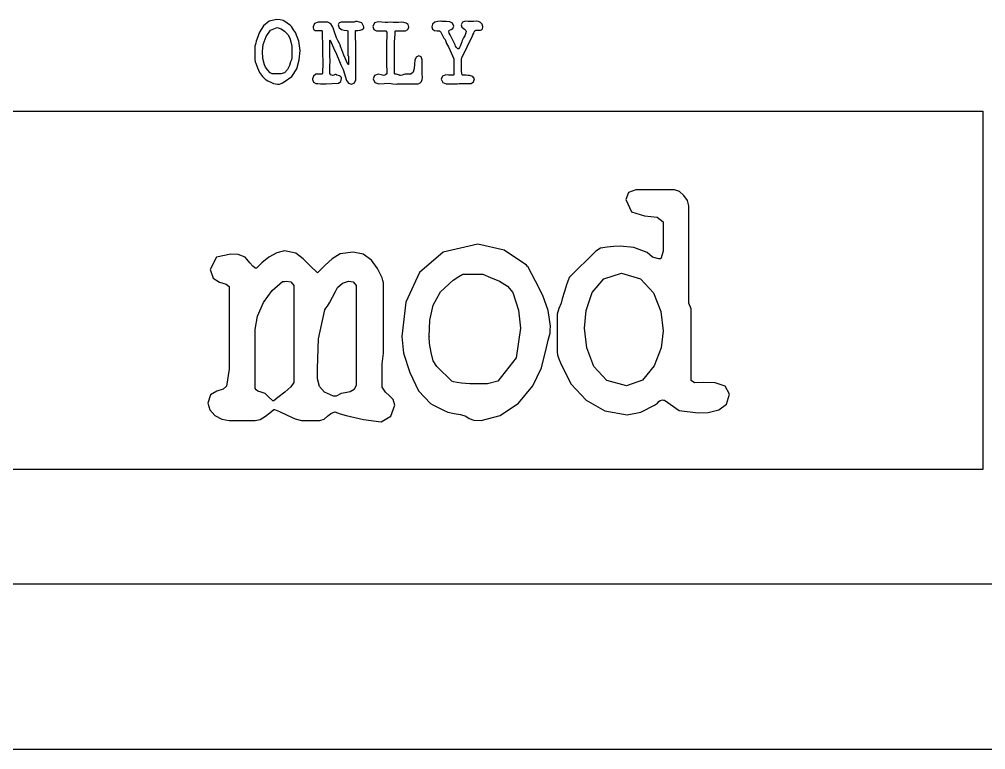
# Model space of a CAD drawing. Extents: x 0 to 123, y -71 to 297.
# Drawn here: x 9.02 to 14.94, y 287.82 to 292.29 of the extents above; entities that cross this region are included whole.
import ezdxf

# ---------------------------------------------------------------- set-up
doc = ezdxf.new("R2010")
doc.units = 0

msp = doc.modelspace()

# ---------------------------------------------------------------- linework, layer by layer
at = {"layer": 'Layer 1'}
for p, q in [((10.551787, 292.275972), (10.516797, 292.247874)), ((10.598437, 292.287105), (10.551787, 292.275972)), ((10.618517, 292.284986), (10.598367, 292.287106)), ((10.598367, 292.287106), (10.598437, 292.287105)), ((10.636017, 292.279156), (10.618517, 292.284986)), ((10.652447, 292.269616), (10.636017, 292.279156)), ((11.602605, 292.275427), (11.584585, 292.273837)), ((11.605805, 292.275427), (11.602605, 292.275427)), ((11.610605, 292.274367), (11.605805, 292.275427)), ((11.753885, 292.275417), (11.735335, 292.270117)), ((11.770315, 292.274357), (11.753885, 292.275417)), ((11.818565, 292.275417), (11.803195, 292.274357)), ((11.832875, 292.273297), (11.818565, 292.275417)), ((10.516797, 292.247874), (10.491877, 292.208113)), ((10.532157, 292.181076), (10.560257, 292.220837)), ((10.560257, 292.220837), (10.600547, 292.237271)), ((10.600547, 292.237271), (10.624407, 292.229851)), ((10.624407, 292.229851), (10.645087, 292.213946)), ((10.669947, 292.257423), (10.652447, 292.269616)), ((10.679447, 292.251063), (10.669947, 292.257423)), ((10.688447, 292.243113), (10.679447, 292.251063)), ((10.700107, 292.223498), (10.688447, 292.243113)), ((10.713357, 292.206003), (10.700107, 292.223498)), ((10.829422, 292.261651), (10.820922, 292.242036)), ((10.820922, 292.242036), (10.821452, 292.235146)), ((10.821452, 292.235146), (10.823052, 292.227727)), ((10.823052, 292.227727), (10.826752, 292.221897)), ((10.826752, 292.221897), (10.833652, 292.219777)), ((10.850632, 292.269602), (10.829422, 292.261651)), ((10.833652, 292.219777), (10.871292, 292.219777)), ((10.910542, 292.269602), (10.850632, 292.269602)), ((10.871292, 292.219777), (10.875492, 292.216067)), ((10.928562, 292.260591), (10.910542, 292.269602)), ((10.939692, 292.242567), (10.928562, 292.260591)), ((10.944492, 292.229844), (10.939692, 292.242567)), ((10.951892, 292.208638), (10.944492, 292.229844)), ((10.979623, 292.264832), (10.974823, 292.253169)), ((10.974823, 292.253169), (10.980123, 292.235674)), ((10.991813, 292.270662), (10.979623, 292.264832)), ((10.980123, 292.235674), (10.993373, 292.225601)), ((11.072393, 292.270662), (10.991813, 292.270662)), ((10.993373, 292.225601), (11.011393, 292.221361)), ((11.011393, 292.221361), (11.028893, 292.219771)), ((11.028893, 292.219771), (11.034193, 292.216061)), ((11.080893, 292.273842), (11.072393, 292.270662)), ((11.089893, 292.274372), (11.080893, 292.273842)), ((11.080953, 292.217655), (11.083053, 292.219775)), ((11.082053, 292.099432), (11.080953, 292.217655)), ((11.083053, 292.219775), (11.095243, 292.219775)), ((11.118523, 292.266422), (11.089893, 292.274372)), ((11.095243, 292.219775), (11.108493, 292.220305)), ((11.108493, 292.220305), (11.121213, 292.224015)), ((11.131243, 292.242035), (11.118523, 292.266422)), ((11.121213, 292.224015), (11.130713, 292.232495)), ((11.130713, 292.237265), (11.131243, 292.242035)), ((11.130713, 292.232495), (11.130713, 292.237265)), ((11.196945, 292.264825), (11.186875, 292.24362)), ((11.186875, 292.24362), (11.192675, 292.225594)), ((11.192675, 292.225594), (11.209645, 292.216585)), ((11.220275, 292.271716), (11.196945, 292.264825)), ((11.209645, 292.216585), (11.265835, 292.216585)), ((11.241485, 292.269595), (11.220275, 292.271716)), ((11.262695, 292.267475), (11.241485, 292.269595)), ((11.279125, 292.268535), (11.262695, 292.267475)), ((11.265835, 292.216585), (11.271635, 292.209164)), ((11.295565, 292.269595), (11.279125, 292.268535)), ((11.311465, 292.268535), (11.295565, 292.269595)), ((11.326835, 292.267475), (11.311465, 292.268535)), ((11.323725, 292.215528), (11.325825, 292.217647)), ((11.325825, 292.217647), (11.386265, 292.217647)), ((11.343275, 292.268535), (11.326835, 292.267475)), ((11.360235, 292.269595), (11.343275, 292.268535)), ((11.375605, 292.268535), (11.360235, 292.269595)), ((11.390975, 292.264296), (11.375605, 292.268535)), ((11.386265, 292.217647), (11.401105, 292.224008)), ((11.402105, 292.255286), (11.390975, 292.264296)), ((11.401105, 292.224008), (11.406905, 292.239912)), ((11.406905, 292.239912), (11.402105, 292.255286)), ((11.552785, 292.258464), (11.547485, 292.241499)), ((11.547485, 292.241499), (11.552285, 292.226655)), ((11.552285, 292.226655), (11.564475, 292.219765)), ((11.566565, 292.269067), (11.552785, 292.258464)), ((11.564475, 292.219765), (11.579845, 292.217645)), ((11.584585, 292.273837), (11.566565, 292.269067)), ((11.579845, 292.217645), (11.595215, 292.217645)), ((11.595215, 292.217645), (11.603715, 292.207572)), ((11.615905, 292.273307), (11.610605, 292.274367)), ((11.634995, 292.273307), (11.615905, 292.273307)), ((11.657265, 292.271717), (11.634995, 292.273307)), ((11.650855, 292.215528), (11.655655, 292.221358)), ((11.655655, 292.221358), (11.666785, 292.225068)), ((11.675285, 292.264297), (11.657265, 292.271717)), ((11.666785, 292.225068), (11.677385, 292.231428)), ((11.682685, 292.245742), (11.675285, 292.264297)), ((11.677385, 292.231428), (11.682685, 292.245742)), ((11.735335, 292.270117), (11.727935, 292.253682)), ((11.727935, 292.253682), (11.731135, 292.239898)), ((11.731135, 292.239898), (11.739135, 292.232478)), ((11.739135, 292.232478), (11.748635, 292.227178)), ((11.748635, 292.227178), (11.757135, 292.219228)), ((11.757135, 292.219228), (11.757665, 292.215518)), ((11.787285, 292.273297), (11.770315, 292.274357)), ((11.803195, 292.274357), (11.787285, 292.273297)), ((11.810965, 292.215523), (11.814165, 292.218703)), ((11.814165, 292.218703), (11.817365, 292.221353)), ((11.817365, 292.221353), (11.846525, 292.221353)), ((11.846655, 292.266937), (11.832875, 292.273297)), ((11.846525, 292.221353), (11.852925, 292.223473)), ((11.856725, 292.257397), (11.846655, 292.266937)), ((11.852925, 292.223473), (11.857725, 292.229303)), ((11.860925, 292.243613), (11.856725, 292.257397)), ((11.857725, 292.229303), (11.859825, 292.236723)), ((11.859825, 292.236723), (11.860925, 292.243613)), ((10.474917, 292.164111), (10.471717, 292.153508)), ((10.491877, 292.208113), (10.474917, 292.164111)), ((10.515197, 292.132302), (10.532157, 292.181076)), ((10.645087, 292.213946), (10.664707, 292.1938)), ((10.664707, 292.1938), (10.676897, 292.172594)), ((10.676897, 292.172594), (10.684297, 292.148737)), ((10.732977, 292.152458), (10.713357, 292.206003)), ((10.875492, 292.216067), (10.877592, 292.107386)), ((10.923101, 292.053836), (10.923101, 292.15987)), ((10.923101, 292.15987), (10.925201, 292.15987)), ((10.925201, 292.15987), (10.931001, 292.146086)), ((10.959892, 292.186901), (10.951892, 292.208638)), ((10.964692, 292.174177), (10.959892, 292.186901)), ((10.968392, 292.166227), (10.964692, 292.174177)), ((10.974792, 292.152444), (10.968392, 292.166227)), ((11.034193, 292.216061), (11.034193, 292.066559)), ((11.272165, 292.174707), (11.269465, 292.155621)), ((11.271635, 292.209164), (11.272165, 292.202274)), ((11.272165, 292.202274), (11.272165, 292.192202)), ((11.272165, 292.192202), (11.272165, 292.174707)), ((11.319404, 292.15987), (11.320504, 292.16464)), ((11.319404, 291.954167), (11.319404, 292.15987)), ((11.320504, 292.16464), (11.321604, 292.169939)), ((11.321604, 292.169939), (11.322134, 292.178949)), ((11.322134, 292.178949), (11.322664, 292.192733)), ((11.322664, 292.192733), (11.323194, 292.206518)), ((11.323194, 292.206518), (11.323725, 292.215528)), ((11.603715, 292.207572), (11.610115, 292.195909)), ((11.610115, 292.195909), (11.615415, 292.183185)), ((11.615415, 292.183185), (11.622315, 292.171522)), ((11.622315, 292.171522), (11.625515, 292.167812)), ((11.625515, 292.167812), (11.628715, 292.163572)), ((11.628715, 292.163572), (11.637215, 292.139715)), ((11.650855, 292.213938), (11.650855, 292.215528)), ((11.651385, 292.213408), (11.650855, 292.213938)), ((11.655085, 292.202805), (11.651385, 292.213408)), ((11.659285, 292.192732), (11.655085, 292.202805)), ((11.690565, 292.130175), (11.659285, 292.192732)), ((11.734765, 292.157205), (11.732065, 292.149785)), ((11.736365, 292.161445), (11.734765, 292.157205)), ((11.742765, 292.173638), (11.736365, 292.161445)), ((11.749665, 292.185831), (11.742765, 292.173638)), ((11.754965, 292.198554), (11.749665, 292.185831)), ((11.757665, 292.212338), (11.754965, 292.198554)), ((11.757665, 292.215518), (11.757665, 292.212338)), ((11.764225, 292.118514), (11.796565, 292.186373)), ((11.796565, 292.186373), (11.799765, 292.193263)), ((11.799765, 292.193263), (11.804565, 292.202803)), ((11.804565, 292.202803), (11.808265, 292.210753)), ((11.808265, 292.210753), (11.810965, 292.215523)), ((10.465317, 292.128591), (10.464217, 292.122761)), ((10.464217, 292.122761), (10.464217, 292.037407)), ((10.468517, 292.140254), (10.465317, 292.128591)), ((10.471717, 292.153508), (10.468517, 292.140254)), ((10.509897, 292.08936), (10.515197, 292.132302)), ((10.684297, 292.148737), (10.690697, 292.12276)), ((10.690697, 292.12276), (10.690697, 292.054371)), ((10.740377, 292.096792), (10.732977, 292.152458)), ((10.877592, 292.107386), (10.879692, 291.999766)), ((10.931001, 292.146086), (10.945841, 292.113217)), ((10.945841, 292.113217), (10.963861, 292.073456)), ((10.981692, 292.13866), (10.974792, 292.152444)), ((10.985392, 292.13071), (10.981692, 292.13866)), ((10.985922, 292.12806), (10.985392, 292.13071)), ((10.987522, 292.123289), (10.985922, 292.12806)), ((10.988622, 292.11905), (10.987522, 292.123289)), ((10.989722, 292.116399), (10.988622, 292.11905)), ((11.008802, 292.067095), (10.989722, 292.116399)), ((11.082053, 292.089359), (11.082053, 292.099432)), ((11.269465, 292.155621), (11.269465, 291.996047)), ((11.637215, 292.139715), (11.649405, 292.117979)), ((11.649405, 292.117979), (11.682275, 292.045349)), ((11.693765, 292.123285), (11.690565, 292.130175)), ((11.697465, 292.115865), (11.693765, 292.123285)), ((11.702265, 292.110035), (11.697465, 292.115865)), ((11.708065, 292.107385), (11.702265, 292.110035)), ((11.710765, 292.107385), (11.708065, 292.107385)), ((11.713465, 292.109505), (11.710765, 292.107385)), ((11.716665, 292.114805), (11.713465, 292.109505)), ((11.720865, 292.123815), (11.716665, 292.114805)), ((11.725065, 292.132825), (11.720865, 292.123815)), ((11.728265, 292.138655), (11.725065, 292.132825)), ((11.729365, 292.142365), (11.728265, 292.138655)), ((11.732065, 292.149785), (11.729365, 292.142365)), ((11.731885, 292.051185), (11.764225, 292.118514)), ((10.509947, 292.08936), (10.509897, 292.08936)), ((10.513147, 292.048008), (10.509947, 292.08936)), ((10.522647, 292.008247), (10.513147, 292.048008)), ((10.687497, 292.040057), (10.682197, 292.027333)), ((10.690697, 292.054371), (10.687497, 292.040057)), ((10.720207, 291.98334), (10.735577, 292.039006)), ((10.735577, 292.039006), (10.740377, 292.096792)), ((10.925201, 292.042703), (10.923101, 292.053836)), ((10.925201, 292.0321), (10.925201, 292.042703)), ((10.963861, 292.073456), (10.978701, 292.039526)), ((10.978701, 292.039526), (10.990361, 292.008777)), ((11.031072, 292.016731), (11.008802, 292.067095)), ((11.034193, 292.066559), (11.036293, 292.06126)), ((11.036293, 292.06126), (11.037393, 292.055959)), ((11.037393, 292.046949), (11.036863, 292.033696)), ((11.037393, 292.055959), (11.037393, 292.046949)), ((11.083153, 291.917061), (11.082053, 292.089359)), ((11.451384, 292.056486), (11.444484, 292.037401)), ((11.467824, 292.064436), (11.451384, 292.056486)), ((11.482664, 292.057016), (11.467824, 292.064436)), ((11.488464, 292.039521), (11.482664, 292.057016)), ((11.488464, 291.946215), (11.488464, 292.039521)), ((11.682275, 292.045349), (11.682275, 291.947802)), ((11.729755, 292.045355), (11.730285, 292.048005)), ((11.729755, 291.968483), (11.729755, 292.045355)), ((11.730285, 292.048005), (11.731885, 292.051185)), ((10.464217, 292.037407), (10.464747, 292.033697)), ((10.464747, 292.033697), (10.466347, 292.026277)), ((10.466347, 292.026277), (10.468447, 292.018327)), ((10.468447, 292.018327), (10.470547, 292.012497)), ((10.470547, 292.012497), (10.479547, 291.989171)), ((10.479547, 291.989171), (10.492797, 291.962133)), ((10.529547, 291.993933), (10.522647, 292.008247)), ((10.542267, 291.975378), (10.529547, 291.993933)), ((10.662607, 291.98015), (10.645107, 291.960534)), ((10.674797, 292.004537), (10.662607, 291.98015)), ((10.682197, 292.027333), (10.674797, 292.004537)), ((10.689987, 291.936157), (10.720207, 291.98334)), ((10.879692, 291.999766), (10.878092, 291.97803)), ((10.923101, 292.010364), (10.925201, 292.020967)), ((10.923101, 291.956289), (10.923101, 292.010364)), ((10.925201, 292.020967), (10.925201, 292.0321)), ((10.990361, 292.008777), (11.003611, 291.979088)), ((11.033172, 292.013021), (11.031072, 292.016731)), ((11.035272, 292.010372), (11.033172, 292.013021)), ((11.035803, 292.010372), (11.035272, 292.010372)), ((11.036333, 292.011432), (11.035803, 292.010372)), ((11.036863, 292.033696), (11.036333, 292.020442)), ((11.036333, 292.020442), (11.036333, 292.011432)), ((11.269465, 291.996047), (11.272165, 291.982793)), ((11.272165, 291.982793), (11.272165, 291.970069)), ((11.440284, 291.985447), (11.433884, 291.963711)), ((11.442384, 292.011954), (11.440284, 291.985447)), ((11.444484, 292.037401), (11.442384, 292.011954)), ((10.492797, 291.962133), (10.509757, 291.937216)), ((10.509757, 291.937216), (10.528317, 291.919191)), ((10.557107, 291.959474), (10.542267, 291.975378)), ((10.570357, 291.952584), (10.557107, 291.959474)), ((10.622307, 291.952584), (10.570357, 291.952584)), ((10.645107, 291.960534), (10.622307, 291.952584)), ((10.642807, 291.904348), (10.689987, 291.936157)), ((10.823551, 291.939861), (10.817151, 291.923426)), ((10.817151, 291.923426), (10.817151, 291.918126)), ((10.837861, 291.950464), (10.823551, 291.939861)), ((10.844761, 291.950464), (10.837861, 291.950464)), ((10.855361, 291.950994), (10.844761, 291.950464)), ((10.865961, 291.951524), (10.855361, 291.950994)), ((10.873361, 291.952054), (10.865961, 291.951524)), ((10.877561, 291.956294), (10.873361, 291.952054)), ((10.878092, 291.97803), (10.877561, 291.956294)), ((10.928901, 291.947809), (10.923101, 291.956289)), ((10.938401, 291.943569), (10.928901, 291.947809)), ((10.946401, 291.945689), (10.938401, 291.943569)), ((10.954901, 291.948339), (10.946401, 291.945689)), ((10.960201, 291.948339), (10.954901, 291.948339)), ((10.966601, 291.946219), (10.960201, 291.948339)), ((10.974601, 291.943569), (10.966601, 291.946219)), ((10.981501, 291.941449), (10.974601, 291.943569)), ((10.985201, 291.939859), (10.981501, 291.941449)), ((10.993701, 291.931379), (10.985201, 291.939859)), ((10.990501, 291.906994), (10.993701, 291.923959)), ((10.993701, 291.923959), (10.993701, 291.931379)), ((11.003611, 291.979088), (11.004173, 291.979089)), ((11.004173, 291.979089), (11.024853, 291.91282)), ((11.197475, 291.943569), (11.188975, 291.922363)), ((11.188975, 291.922363), (11.198475, 291.900097)), ((11.219745, 291.950459), (11.197475, 291.943569)), ((11.237235, 291.946749), (11.219745, 291.950459)), ((11.254735, 291.943569), (11.237235, 291.946749)), ((11.264235, 291.946749), (11.254735, 291.943569)), ((11.271635, 291.954169), (11.264235, 291.946749)), ((11.272165, 291.970069), (11.271635, 291.962119)), ((11.271635, 291.962119), (11.271635, 291.954169)), ((11.322604, 291.951518), (11.319404, 291.954167)), ((11.330004, 291.950458), (11.322604, 291.951518)), ((11.338504, 291.949397), (11.330004, 291.950458)), ((11.344304, 291.948337), (11.338504, 291.949397)), ((11.349104, 291.945688), (11.344304, 291.948337)), ((11.351204, 291.944628), (11.349104, 291.945688)), ((11.352804, 291.943567), (11.351204, 291.944628)), ((11.356004, 291.943567), (11.352804, 291.943567)), ((11.365504, 291.946217), (11.356004, 291.943567)), ((11.375574, 291.949928), (11.365504, 291.946217)), ((11.384074, 291.950458), (11.375574, 291.949928)), ((11.397324, 291.950988), (11.384074, 291.950458)), ((11.410044, 291.951518), (11.397324, 291.950988)), ((11.419044, 291.952048), (11.410044, 291.951518)), ((11.433884, 291.963711), (11.419044, 291.952048)), ((11.491064, 291.937735), (11.488464, 291.946215)), ((11.489494, 291.919182), (11.491594, 291.930845)), ((11.491594, 291.930845), (11.491064, 291.937735)), ((11.605185, 291.920773), (11.614685, 291.900097)), ((11.605295, 291.920767), (11.605185, 291.920773)), ((11.613795, 291.939322), (11.605295, 291.920767)), ((11.633405, 291.947802), (11.613795, 291.939322)), ((11.649315, 291.946212), (11.633405, 291.947802)), ((11.666275, 291.945152), (11.649315, 291.946212)), ((11.674275, 291.945152), (11.666275, 291.945152)), ((11.680675, 291.945682), (11.674275, 291.945152)), ((11.682275, 291.947802), (11.680675, 291.945682)), ((11.733955, 291.947807), (11.729755, 291.968483)), ((11.736055, 291.945687), (11.733955, 291.947807)), ((11.744555, 291.945157), (11.736055, 291.945687)), ((11.757805, 291.944626), (11.744555, 291.945157)), ((11.770525, 291.944096), (11.757805, 291.944626)), ((11.779525, 291.943566), (11.770525, 291.944096)), ((11.799145, 291.937736), (11.779525, 291.943566)), ((11.809215, 291.922362), (11.799145, 291.937736)), ((11.803415, 291.904337), (11.809215, 291.922362)), ((10.528317, 291.919191), (10.533617, 291.916011)), ((10.533617, 291.916011), (10.543117, 291.911241)), ((10.543117, 291.911241), (10.552117, 291.907001)), ((10.552117, 291.907001), (10.557417, 291.904351)), ((10.557417, 291.904351), (10.578627, 291.894278)), ((10.578627, 291.894278), (10.602487, 291.890038)), ((10.602487, 291.890038), (10.615207, 291.891098)), ((10.615207, 291.891098), (10.623707, 291.894808)), ((10.623707, 291.894808), (10.632207, 291.899048)), ((10.632207, 291.899048), (10.642807, 291.904348)), ((10.817151, 291.918126), (10.822951, 291.902752)), ((10.822951, 291.902752), (10.837791, 291.894272)), ((10.837791, 291.894272), (10.848391, 291.893741)), ((10.848391, 291.893741), (10.864821, 291.892681)), ((10.864821, 291.892681), (10.880721, 291.892151)), ((10.880721, 291.892151), (10.891851, 291.892151)), ((10.891851, 291.892151), (10.899851, 291.892151)), ((10.899851, 291.892151), (10.938021, 291.894801)), ((10.938021, 291.894801), (10.976721, 291.896391)), ((10.976721, 291.896391), (10.990501, 291.906994)), ((11.024853, 291.91282), (11.036513, 291.896916)), ((11.036513, 291.896916), (11.055063, 291.890026)), ((11.055063, 291.890026), (11.074153, 291.897976)), ((11.074153, 291.897976), (11.083153, 291.917061)), ((11.198475, 291.900097), (11.222335, 291.892147)), ((11.222335, 291.892147), (11.255205, 291.894267)), ((11.255205, 291.894267), (11.288075, 291.896387)), ((11.288075, 291.896387), (11.28798, 291.896386)), ((11.28798, 291.896386), (11.30972, 291.893206)), ((11.30972, 291.893206), (11.33093, 291.890026)), ((11.33093, 291.890026), (11.33203, 291.890026)), ((11.33203, 291.890026), (11.33683, 291.891616)), ((11.33683, 291.891616), (11.34213, 291.893206)), ((11.34213, 291.893206), (11.464594, 291.893206)), ((11.464594, 291.893206), (11.475194, 291.896916)), ((11.475194, 291.896916), (11.483694, 291.906989)), ((11.483694, 291.906989), (11.489494, 291.919182)), ((11.614685, 291.900097), (11.636425, 291.891617)), ((11.636425, 291.891617), (11.705345, 291.891617)), ((11.705345, 291.891617), (11.715415, 291.894797)), ((11.715415, 291.894797), (11.788045, 291.894797)), ((11.788045, 291.894797), (11.803415, 291.904337))]:
    msp.add_line(p, q, dxfattribs=at)
at = {"layer": 'Layer 2'}
for p, q in [((2.758217, 291.725341), (14.923529, 291.725341)), ((14.923529, 291.725341), (14.923529, 289.530107)), ((12.753306, 291.22597), (12.735737, 291.183608)), ((12.7982, 291.2433), (12.753306, 291.22597)), ((13.034379, 291.2433), (12.7982, 291.2433)), ((13.065611, 291.233675), (13.034379, 291.2433)), ((13.092936, 291.208643), (13.065611, 291.233675)), ((12.735737, 291.183608), (12.770875, 291.108511)), ((13.114411, 291.177834), (13.092936, 291.208643)), ((13.122265, 291.1451), (13.114411, 291.177834)), ((12.770875, 291.108511), (12.850908, 291.083479)), ((13.122265, 290.550106), (13.122265, 291.1451)), ((12.850908, 291.083479), (12.928986, 291.075782)), ((12.928986, 291.075782), (12.966068, 291.046898)), ((12.966068, 291.046898), (12.966068, 290.867822)), ((10.598452, 290.858193), (10.549651, 290.831236)), ((10.645299, 290.869746), (10.598452, 290.858193)), ((10.713612, 290.854342), (10.645299, 290.869746)), ((10.760459, 290.819682), (10.713612, 290.854342)), ((11.064962, 290.862044), (10.986883, 290.850491)), ((11.127425, 290.848565), (11.064962, 290.862044)), ((11.617232, 290.862055), (11.472792, 290.736894)), ((11.829988, 290.910194), (11.617232, 290.862055)), ((11.991995, 290.873608), (11.829988, 290.910194)), ((12.128628, 290.781182), (11.991995, 290.873608)), ((12.552303, 290.867821), (12.392249, 290.708)), ((12.581581, 290.88515), (12.552303, 290.867821)), ((12.622569, 290.892848), (12.581581, 290.88515)), ((12.663556, 290.896702), (12.622569, 290.892848)), ((12.702591, 290.898629), (12.663556, 290.896702)), ((12.702593, 290.898626), (12.702591, 290.898629)), ((12.786521, 290.890928), (12.702593, 290.898626)), ((12.866553, 290.860119), (12.786521, 290.890928)), ((12.899738, 290.831236), (12.866553, 290.860119)), ((12.966068, 290.867822), (12.950452, 290.821609)), ((10.227539, 290.831237), (10.190458, 290.756141)), ((10.315374, 290.848567), (10.227539, 290.831237)), ((10.362222, 290.84664), (10.315374, 290.848567)), ((10.403209, 290.831236), (10.362222, 290.84664)), ((10.414919, 290.817757), (10.403209, 290.831236)), ((10.432488, 290.796576), (10.414919, 290.817757)), ((10.450057, 290.775395), (10.432488, 290.796576)), ((10.50671, 290.796576), (10.473526, 290.763842)), ((10.549651, 290.831236), (10.50671, 290.796576)), ((10.801447, 290.77732), (10.760459, 290.819682)), ((10.938082, 290.821607), (10.895142, 290.781171)), ((10.986883, 290.850491), (10.938082, 290.821607)), ((11.178169, 290.811979), (11.127425, 290.848565)), ((11.21525, 290.761915), (11.178169, 290.811979)), ((12.938773, 290.819683), (12.899738, 290.831236)), ((12.944612, 290.819683), (12.938773, 290.819683)), ((12.950452, 290.821609), (12.944612, 290.819683)), ((10.190458, 290.756141), (10.208027, 290.702225)), ((10.465672, 290.763842), (10.450057, 290.775395)), ((10.469599, 290.763842), (10.465672, 290.763842)), ((10.473526, 290.763842), (10.469599, 290.763842)), ((10.846341, 290.734958), (10.801447, 290.77732)), ((10.895142, 290.781171), (10.846341, 290.734958)), ((11.244528, 290.704149), (11.21525, 290.761915)), ((11.472792, 290.736894), (11.388864, 290.555893)), ((12.132555, 290.775402), (12.128628, 290.781182)), ((12.136481, 290.773475), (12.132555, 290.775402)), ((12.183328, 290.684899), (12.136481, 290.773475)), ((10.208027, 290.702225), (10.247062, 290.677193)), ((10.247062, 290.677193), (10.288049, 290.665639)), ((10.569189, 290.627127), (10.633605, 290.681042)), ((10.633585, 290.681043), (10.645294, 290.681043)), ((10.633605, 290.681042), (10.633585, 290.681043)), ((10.645294, 290.681043), (10.657003, 290.68297)), ((10.657003, 290.68297), (10.684329, 290.679116)), ((10.684329, 290.679116), (10.701898, 290.657936)), ((11.000576, 290.671414), (11.037657, 290.682968)), ((11.037657, 290.682968), (11.064982, 290.679114)), ((11.064982, 290.679114), (11.084504, 290.657933)), ((11.248455, 290.688745), (11.244528, 290.704149)), ((11.252381, 290.673341), (11.248455, 290.688745)), ((11.60175, 290.619424), (11.677876, 290.690669)), ((11.677876, 290.690669), (11.713014, 290.71185)), ((11.713014, 290.71185), (11.738386, 290.727254)), ((11.738386, 290.727254), (11.861354, 290.727254)), ((11.861354, 290.727254), (11.908202, 290.706073)), ((11.908202, 290.706073), (11.962852, 290.682967)), ((11.962852, 290.682967), (12.011653, 290.654084)), ((12.228223, 290.596324), (12.183328, 290.684899)), ((12.384395, 290.694522), (12.374629, 290.667565)), ((12.388322, 290.702219), (12.384395, 290.694522)), ((12.392249, 290.708), (12.388322, 290.702219)), ((12.530826, 290.613648), (12.601092, 290.698371)), ((12.601092, 290.698371), (12.710399, 290.733031)), ((12.710399, 290.733031), (12.82556, 290.698371)), ((12.82556, 290.698371), (12.905592, 290.611722)), ((10.288049, 290.665639), (10.305618, 290.65216)), ((10.305618, 290.65216), (10.305618, 290.145741)), ((10.516492, 290.553956), (10.569189, 290.627127)), ((10.701898, 290.657936), (10.701898, 290.062941)), ((10.940066, 290.586691), (10.957635, 290.621351)), ((10.957635, 290.621351), (10.969344, 290.644457)), ((10.969344, 290.644457), (11.000576, 290.671414)), ((11.084504, 290.657933), (11.084504, 290.047538)), ((11.252381, 290.243944), (11.252381, 290.673341)), ((11.556856, 290.536625), (11.60175, 290.619424)), ((12.011653, 290.654084), (12.044837, 290.613647)), ((12.360967, 290.621352), (12.347304, 290.575138)), ((12.374629, 290.667565), (12.360967, 290.621352)), ((10.920544, 290.552031), (10.940066, 290.586691)), ((12.044837, 290.613647), (12.078022, 290.505817)), ((12.261407, 290.503898), (12.228223, 290.596324)), ((12.347304, 290.575138), (12.339451, 290.550106)), ((12.493745, 290.503891), (12.530826, 290.613648)), ((12.905592, 290.611722), (12.950486, 290.498114)), ((10.47941, 290.469233), (10.516492, 290.553956)), ((10.854194, 290.330593), (10.893229, 290.507744)), ((10.893229, 290.507744), (10.899068, 290.519297)), ((10.899068, 290.519297), (10.908834, 290.53085)), ((10.908834, 290.53085), (10.920544, 290.552031)), ((11.388864, 290.555893), (11.363492, 290.346008)), ((11.53538, 290.446125), (11.556856, 290.536625)), ((12.078022, 290.505817), (12.091685, 290.39606)), ((12.27507, 290.407621), (12.261407, 290.503898)), ((12.325788, 290.517372), (12.316022, 290.482712)), ((12.339451, 290.550106), (12.325788, 290.517372)), ((12.483979, 290.396061), (12.493745, 290.503891)), ((13.13788, 290.51352), (13.122265, 290.550106)), ((13.13788, 290.076424), (13.13788, 290.51352)), ((10.465748, 290.38836), (10.47941, 290.469233)), ((11.531454, 290.344071), (11.53538, 290.446125)), ((12.316022, 290.482712), (12.316022, 290.249721)), ((12.950486, 290.498114), (12.966102, 290.380656)), ((10.465748, 290.026338), (10.465748, 290.38836)), ((12.091685, 290.39606), (12.06436, 290.215059)), ((12.273157, 290.384515), (12.27507, 290.407621)), ((12.273157, 290.365259), (12.273157, 290.384515)), ((12.483989, 290.39606), (12.483979, 290.396061)), ((12.497652, 290.27475), (12.483989, 290.39606)), ((12.966102, 290.380656), (12.952439, 290.274751)), ((10.846341, 290.149592), (10.854194, 290.330593)), ((11.363492, 290.346008), (11.363591, 290.345998)), ((11.363591, 290.345998), (11.3753, 290.243944)), ((11.531526, 290.344082), (11.531454, 290.344071)), ((11.533439, 290.30172), (11.531526, 290.344082)), ((12.245832, 290.259353), (12.261448, 290.322896)), ((12.261448, 290.322896), (12.273157, 290.365259)), ((11.543205, 290.247805), (11.533439, 290.30172)), ((12.540592, 290.161143), (12.497652, 290.27475)), ((12.952439, 290.274751), (12.909498, 290.164995)), ((11.242615, 290.178475), (11.252381, 290.243944)), ((11.3753, 290.243944), (11.412381, 290.12456)), ((11.556868, 290.195815), (11.543205, 290.247805)), ((12.06436, 290.215059), (11.953102, 290.070643)), ((12.230216, 290.195811), (12.245832, 290.259353)), ((12.316022, 290.249721), (12.317935, 290.232391)), ((12.317935, 290.232391), (12.325788, 290.207359)), ((12.325788, 290.207359), (12.335555, 290.184252)), ((10.305618, 290.145741), (10.290053, 290.041761)), ((10.848244, 290.086051), (10.846331, 290.149594)), ((10.846331, 290.149594), (10.846341, 290.149592)), ((11.244528, 290.120709), (11.242615, 290.178475)), ((11.578333, 290.161155), (11.556868, 290.195815)), ((11.670075, 290.070654), (11.578333, 290.161155)), ((12.1658, 290.043692), (12.22045, 290.153448)), ((12.22045, 290.153448), (12.230216, 290.195811)), ((12.335555, 290.184252), (12.339481, 290.172699)), ((12.339481, 290.172699), (12.401944, 290.053315)), ((12.620625, 290.076419), (12.540592, 290.161143)), ((12.909498, 290.164995), (12.839232, 290.078345)), ((10.859953, 290.039838), (10.848244, 290.086051)), ((11.244528, 290.034059), (11.244528, 290.120709)), ((11.412381, 290.12456), (11.467031, 290.012878)), ((10.290053, 290.041761), (10.268577, 290.022506)), ((10.471587, 290.01864), (10.465748, 290.026338)), ((10.684329, 290.037909), (10.647237, 290.005175)), ((10.701898, 290.062941), (10.684329, 290.037909)), ((10.889232, 290.005179), (10.859953, 290.039838)), ((11.084504, 290.047538), (11.072795, 290.020581)), ((11.26405, 290.00325), (11.244528, 290.034059)), ((11.679841, 290.0668), (11.670075, 290.070654)), ((11.70326, 290.062946), (11.679841, 290.0668)), ((11.730585, 290.059093), (11.70326, 290.062946)), ((11.754003, 290.057166), (11.730585, 290.059093)), ((11.781328, 290.055239), (11.754003, 290.057166)), ((11.822316, 290.055239), (11.781328, 290.055239)), ((11.888686, 290.055239), (11.822316, 290.055239)), ((11.953102, 290.070643), (11.888686, 290.055239)), ((12.077965, 289.937787), (12.1658, 290.043692)), ((12.401944, 290.053315), (12.493686, 289.955112)), ((12.741641, 290.043685), (12.620625, 290.076419)), ((12.839232, 290.078345), (12.741641, 290.043685)), ((13.157403, 290.06102), (13.13788, 290.076424)), ((13.212053, 290.062946), (13.157403, 290.06102)), ((13.284272, 290.06102), (13.212053, 290.062946)), ((13.344782, 290.041764), (13.284272, 290.06102)), ((13.372107, 289.9917), (13.344782, 290.041764)), ((10.192462, 289.987846), (10.174893, 289.937781)), ((10.229543, 290.010952), (10.192462, 289.987846)), ((10.268577, 290.022506), (10.229543, 290.010952)), ((10.481354, 290.010943), (10.471587, 290.01864)), ((10.502829, 290.003245), (10.481354, 290.010943)), ((10.526248, 289.995548), (10.502829, 290.003245)), ((10.549666, 289.974367), (10.526248, 289.995548)), ((10.573085, 289.951261), (10.549666, 289.974367)), ((10.604296, 289.972441), (10.578925, 289.951261)), ((10.647237, 290.005175), (10.604296, 289.972441)), ((10.945835, 289.980146), (10.889232, 290.005179)), ((10.953688, 289.980146), (10.945835, 289.980146)), ((10.961541, 289.980146), (10.953688, 289.980146)), ((10.992773, 289.99555), (10.961541, 289.980146)), ((11.016192, 289.999404), (10.992773, 289.99555)), ((11.047423, 290.007102), (11.016192, 289.999404)), ((11.072795, 290.020581), (11.047423, 290.007102)), ((11.289422, 289.98207), (11.26405, 290.00325)), ((11.310888, 289.958963), (11.289422, 289.98207)), ((11.467031, 290.012878), (11.539251, 289.935856)), ((13.352585, 289.930083), (13.372107, 289.9917)), ((10.174893, 289.937781), (10.186602, 289.895419)), ((10.578925, 289.951261), (10.573085, 289.951261)), ((11.297235, 289.85691), (11.320654, 289.924303)), ((11.320654, 289.924303), (11.310888, 289.958963)), ((11.539251, 289.935856), (11.554866, 289.926232)), ((11.554866, 289.926232), (11.586098, 289.910828)), ((11.586098, 289.910828), (11.619283, 289.893498)), ((11.966706, 289.860765), (12.077965, 289.937787)), ((12.493686, 289.955112), (12.608848, 289.889644)), ((12.829409, 289.881941), (12.911384, 289.924303)), ((12.911384, 289.924303), (12.930906, 289.937782)), ((12.930906, 289.937782), (12.93876, 289.947407)), ((12.93876, 289.947407), (12.946613, 289.953187)), ((12.946613, 289.953187), (12.962229, 289.957041)), ((12.962229, 289.957041), (12.968068, 289.955114)), ((12.968068, 289.955114), (12.973908, 289.955114)), ((12.973908, 289.955114), (13.063696, 289.891571)), ((13.305737, 289.895423), (13.352585, 289.930083)), ((10.186602, 289.895419), (10.217834, 289.860759)), ((10.217834, 289.860759), (10.260774, 289.839578)), ((10.496955, 289.837651), (10.528187, 289.856907)), ((10.528187, 289.856907), (10.555512, 289.878088)), ((10.555512, 289.878088), (10.578931, 289.897344)), ((10.578931, 289.897344), (10.582857, 289.897344)), ((10.582857, 289.897344), (10.614089, 289.88579)), ((10.614089, 289.88579), (10.660936, 289.862684)), ((10.660936, 289.862684), (10.709737, 289.841503)), ((10.887353, 289.839574), (10.908828, 289.856904)), ((10.908828, 289.856904), (10.92835, 289.874234)), ((10.92835, 289.874234), (10.953722, 289.883858)), ((10.953695, 289.883867), (10.98688, 289.872314)), ((10.953722, 289.883858), (10.953695, 289.883867)), ((10.98688, 289.872314), (11.022018, 289.86076)), ((11.022018, 289.86076), (11.129372, 289.837654)), ((11.236725, 289.82225), (11.297235, 289.85691)), ((11.619283, 289.893498), (11.646608, 289.881944)), ((11.646608, 289.881944), (11.685642, 289.874247)), ((11.685642, 289.874247), (11.722723, 289.868466)), ((11.722723, 289.868466), (11.755908, 289.856913)), ((11.755908, 289.856913), (11.777374, 289.843434)), ((11.849593, 289.829956), (11.966706, 289.860765)), ((12.608848, 289.889644), (12.74548, 289.864611)), ((12.74548, 289.864611), (12.829409, 289.881941)), ((13.063696, 289.891571), (13.178858, 289.878092)), ((13.178858, 289.878092), (13.241321, 289.880019)), ((13.241321, 289.880019), (13.305737, 289.895423)), ((10.260774, 289.839578), (10.305669, 289.829954)), ((10.305669, 289.829954), (10.465724, 289.829954)), ((10.465724, 289.829954), (10.496955, 289.837651)), ((10.709737, 289.841503), (10.748771, 289.82995)), ((10.748771, 289.82995), (10.861981, 289.82995)), ((10.861981, 289.82995), (10.887353, 289.839574)), ((11.129372, 289.837654), (11.236725, 289.82225)), ((11.777374, 289.843434), (11.804699, 289.83381)), ((11.804699, 289.83381), (11.849593, 289.829956)), ((14.923529, 289.530107), (2.758217, 289.530107)), ((16.725827, 288.829051), (1.599521, 288.829051)), ((17.125622, 287.815276), (1.071203, 287.815276))]:
    msp.add_line(p, q, dxfattribs=at)

doc.saveas('drawing.dxf')
